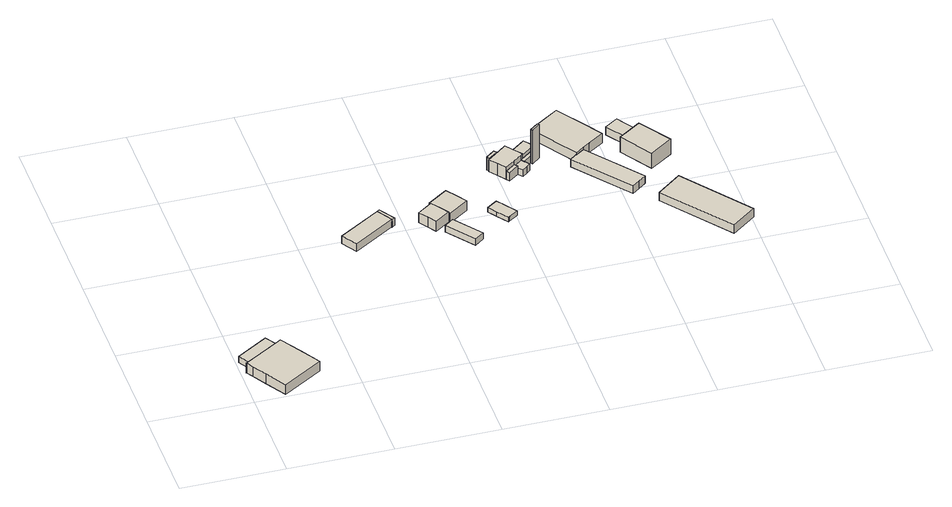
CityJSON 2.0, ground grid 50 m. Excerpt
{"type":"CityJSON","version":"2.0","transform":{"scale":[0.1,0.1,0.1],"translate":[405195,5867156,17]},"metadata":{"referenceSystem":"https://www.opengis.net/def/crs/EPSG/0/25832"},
"CityObjects":{
"building1":{"type":"Building","attributes":{"Gemeindeschluessel":"03454006","AbsoluteHoehe":"18.434","MittlereTraufHoehe":"22.986","Firsthoehe":"25.388","function":"31001_2000","roofType":"3100","measuredHeight":6.95},"address":[{"country":"Germany","locality":"Breddenberg"}],"children":["building1-1"],"geometry":[{"type":"MultiSurface","lod":"1","boundaries":[[[0,1,2,3,4,5,6,7,8,9]],[[10,11,12,13,14,15,16,17,18,19]],[[10,19,9,8]],[[11,10,8,7]],[[12,11,7,6]],[[13,12,6,5]],[[14,13,5,4]],[[15,14,4,3]],[[16,15,3,2]],[[1,20,21,2]],[[18,17,1,0]],[[19,18,0,9]],[[20,17,16,21]]]}]},
"building1-1":{"type":"BuildingPart","attributes":{"AbsoluteHoehe":"18.434","MittlereTraufHoehe":"21.93","Firsthoehe":"21.93","roofType":"1000","measuredHeight":3.5},"parents":["building1"],"geometry":[{"type":"MultiSurface","lod":"1","boundaries":[[[20,22,23,21]],[[24,25,17,16]],[[24,16,21,23]],[[25,24,23,22]],[[17,25,22,20]],[[16,17,20,21]]]}]},
"building2":{"type":"Building","attributes":{"Gemeindeschluessel":"03454006","AbsoluteHoehe":"18","MittlereTraufHoehe":"22.302","Firsthoehe":"22.302","function":"31001_2720","roofType":"1000","measuredHeight":4.3},"address":[{"country":"Germany","locality":"Breddenberg"}],"children":["building2-1"],"geometry":[{"type":"MultiSurface","lod":"1","boundaries":[[[26,27,28,29]],[[30,31,32,33]],[[30,33,29,28]],[[27,31,34,35,36,28]],[[32,31,27,26]],[[33,32,26,29]],[[35,34,30,36]]]}]},
"building2-1":{"type":"BuildingPart","attributes":{"BezugspunktDach":"4000","AbsoluteHoehe":"18","MittlereTraufHoehe":"21.5","Firsthoehe":"21.5","measuredHeight":3.5},"parents":["building2"],"geometry":[{"type":"MultiSurface","lod":"1","boundaries":[[[37,38,36,35]],[[30,39,40,34]],[[30,34,35,36]],[[39,30,36,38]],[[40,39,38,37]],[[34,40,37,35]]]}]},
"building3":{"type":"Building","attributes":{"Gemeindeschluessel":"03454006","AbsoluteHoehe":"18","MittlereTraufHoehe":"22.291","Firsthoehe":"22.291","function":"51009_1610","roofType":"1000","measuredHeight":4.29},"address":[{"country":"Germany","locality":"Breddenberg"}],"geometry":[{"type":"MultiSurface","lod":"1","boundaries":[[[29,41,42,43]],[[44,39,33,45]],[[44,45,43,42]],[[39,44,42,41]],[[33,39,41,29]],[[45,33,29,43]]]}]},
"building4":{"type":"Building","attributes":{"Gemeindeschluessel":"03454006","AbsoluteHoehe":"17.896","MittlereTraufHoehe":"22.13","Firsthoehe":"25.536","function":"31001_1000","roofType":"3100","measuredHeight":7.64},"address":[{"country":"Germany","locality":"Breddenberg","thoroughfareNumber":"71","thoroughfareName":"Hauptstraße"}],"children":["building4-1"],"geometry":[{"type":"MultiSurface","lod":"1","boundaries":[[[46,47,48,49,50,51,52,53]],[[54,55,56,57,58,59,60,61]],[[56,55,51,50]],[[57,56,50,49]],[[58,57,49,48]],[[59,58,48,47]],[[60,59,47,46]],[[61,60,46,53]],[[54,61,53,52]],[[55,54,52,51]]]}]},
"building4-1":{"type":"BuildingPart","attributes":{"AbsoluteHoehe":"17.896","MittlereTraufHoehe":"22.868","Firsthoehe":"25.455","roofType":"3100","measuredHeight":7.56},"parents":["building4"],"geometry":[{"type":"MultiSurface","lod":"1","boundaries":[[[62,63,64,65,66,67]],[[68,55,54,61,69,70]],[[68,70,67,66]],[[55,68,66,65]],[[64,54,52,51,65]],[[63,53,52,64]],[[69,61,63,62]],[[70,69,62,67]],[[52,54,55,51]],[[53,61,54,52]]]}]},
"building5":{"type":"Building","attributes":{"Gemeindeschluessel":"03454006","BezugspunktDach":"4000","AbsoluteHoehe":"17.883","MittlereTraufHoehe":"21.383","Firsthoehe":"21.383","function":"31001_2000","measuredHeight":3.5},"address":[{"country":"Germany","locality":"Breddenberg"}],"geometry":[{"type":"MultiSurface","lod":"1","boundaries":[[[71,72,73,74]],[[75,76,77,78]],[[75,78,74,73]],[[76,75,73,72]],[[77,76,72,71]],[[78,77,71,74]]]}]},
"building6":{"type":"Building","attributes":{"Gemeindeschluessel":"03454006","AbsoluteHoehe":"17.921","MittlereTraufHoehe":"20.37","Firsthoehe":"20.37","function":"31001_2000","roofType":"1000","measuredHeight":2.45},"address":[{"country":"Germany","locality":"Breddenberg"}],"geometry":[{"type":"MultiSurface","lod":"1","boundaries":[[[79,80,81,82,83,84]],[[85,86,87,88,89,90]],[[85,90,84,83]],[[86,85,83,82]],[[87,86,82,81]],[[88,87,81,80]],[[89,88,80,79]],[[90,89,79,84]]]}]},
"building7":{"type":"Building","attributes":{"Gemeindeschluessel":"03454006","AbsoluteHoehe":"18.225","MittlereTraufHoehe":"23.804","Firsthoehe":"27","function":"31001_1000","roofType":"3100","measuredHeight":8.77},"address":[{"country":"Germany","locality":"Breddenberg","thoroughfareNumber":"69A","thoroughfareName":"Hauptstraße"}],"children":["building7-1","building7-2","building7-3","building7-4","building7-5","building7-6","building7-7"],"geometry":[{"type":"MultiSurface","lod":"1","boundaries":[[[91,92,93,94,95,96,97,98,99,100,101]],[[102,103,104,105,106,107,108,109,110,111,112]],[[102,112,101,100]],[[103,102,100,99]],[[104,103,99,98]],[[97,113,114,115]],[[106,105,97,96]],[[107,106,96,95]],[[94,116,117,118,119,95]],[[93,120,121,116,94]],[[92,122,123,93]],[[111,110,92,91]],[[101,124,125,91]],[[113,105,126,114]],[[115,114,126,104,98]],[[116,108,127,117]],[[118,127,107,119]],[[121,128,108,116]],[[120,109,128,121]],[[122,110,109,123]],[[124,112,111,125]]]}]},
"building7-1":{"type":"BuildingPart","attributes":{"AbsoluteHoehe":"18.225","MittlereTraufHoehe":"37.149","Firsthoehe":"37.149","roofType":"1000","measuredHeight":18.92},"parents":["building7"],"geometry":[{"type":"MultiSurface","lod":"1","boundaries":[[[129,130,131,132]],[[133,134,135,136]],[[131,137,138,132]],[[134,133,131,130]],[[135,134,130,129]],[[136,135,129,132]],[[137,133,136,138]]]}]},
"building7-2":{"type":"BuildingPart","attributes":{"AbsoluteHoehe":"18.225","MittlereTraufHoehe":"22.792","Firsthoehe":"22.792","roofType":"1000","measuredHeight":4.57},"parents":["building7"],"geometry":[{"type":"MultiSurface","lod":"1","boundaries":[[[139,140,125,124]],[[111,141,142,112]],[[141,111,125,140]],[[142,141,140,139]],[[112,142,139,124]],[[111,112,124,125]]]}]},
"building7-3":{"type":"BuildingPart","attributes":{"AbsoluteHoehe":"18.225","MittlereTraufHoehe":"21.802","Firsthoehe":"22.863","roofType":"2100","measuredHeight":4.64},"parents":["building7"],"geometry":[{"type":"MultiSurface","lod":"1","boundaries":[[[138,137,143,122,144]],[[110,145,133,136,146]],[[110,146,144,122]],[[133,145,143,137]],[[146,136,138,144]],[[123,109,110,122]],[[143,145,109,123]],[[136,133,137,138]]]}]},
"building7-4":{"type":"BuildingPart","attributes":{"AbsoluteHoehe":"18.225","MittlereTraufHoehe":"23.454","Firsthoehe":"25.232","roofType":"3100","measuredHeight":7.01},"parents":["building7"],"geometry":[{"type":"MultiSurface","lod":"1","boundaries":[[[120,147,148,149,150,117,121]],[[127,151,152,153,145,109,128]],[[150,154,118,117]],[[152,151,150,149]],[[153,152,149,148]],[[145,153,148,147]],[[120,123,143,147]],[[117,127,108,116]],[[116,108,128,121]],[[154,151,127,118]],[[109,145,143,123]],[[128,109,120,121]]]}]},
"building7-5":{"type":"BuildingPart","attributes":{"AbsoluteHoehe":"18.225","MittlereTraufHoehe":"22.742","Firsthoehe":"22.742","roofType":"1000","measuredHeight":4.52},"parents":["building7"],"geometry":[{"type":"MultiSurface","lod":"1","boundaries":[[[154,119,118]],[[107,151,127]],[[151,107,119,154]],[[107,127,118,119]],[[127,151,154,118]]]}]},
"building7-6":{"type":"BuildingPart","attributes":{"AbsoluteHoehe":"18.225","MittlereTraufHoehe":"21.158","Firsthoehe":"21.158","roofType":"1000","measuredHeight":2.93},"parents":["building7"],"geometry":[{"type":"MultiSurface","lod":"1","boundaries":[[[114,113,155,156]],[[157,105,126,158]],[[157,158,156,155]],[[105,157,155,113]],[[114,126,105,113]],[[158,126,114,156]]]}]},
"building7-7":{"type":"BuildingPart","attributes":{"AbsoluteHoehe":"18.225","MittlereTraufHoehe":"25.373","Firsthoehe":"25.373","roofType":"1000","measuredHeight":7.15},"parents":["building7"],"geometry":[{"type":"MultiSurface","lod":"1","boundaries":[[[159,160,161,162,163]],[[164,165,158,126,104]],[[164,104,163,162]],[[165,164,162,161]],[[158,165,161,160]],[[159,114,156,160]],[[163,98,115,159]],[[114,126,158,156]],[[98,104,126,114,115]]]}]},
"building8":{"type":"Building","attributes":{"Gemeindeschluessel":"03454006","AbsoluteHoehe":"18.223","MittlereTraufHoehe":"21.66","Firsthoehe":"22.479","function":"51009_1610","roofType":"3100","measuredHeight":4.26},"address":[{"country":"Germany","locality":"Breddenberg"}],"geometry":[{"type":"MultiSurface","lod":"1","boundaries":[[[166,167,168,169,170,171,172,173]],[[174,141,111,175,110,146,176,177]],[[174,177,173,172]],[[141,174,172,171]],[[111,141,171,170]],[[175,111,170,169]],[[110,175,169,168]],[[146,110,168,167]],[[176,146,167,166]],[[177,176,166,173]]]}]},
"building9":{"type":"Building","attributes":{"Gemeindeschluessel":"03454006","AbsoluteHoehe":"17.753","MittlereTraufHoehe":"21.987","Firsthoehe":"25.809","function":"31001_2000","roofType":"3100","measuredHeight":8.06},"address":[{"country":"Germany","locality":"Breddenberg"}],"children":["building9-1"],"geometry":[{"type":"MultiSurface","lod":"1","boundaries":[[[178,179,180,181,182,183,184,185,186,187,188]],[[189,190,191,192,193,194,195,196,197,198,199]],[[189,199,188,187]],[[190,189,187,186]],[[191,190,186,185]],[[192,191,185,184]],[[193,192,184,183]],[[194,193,183,182]],[[195,194,182,181]],[[196,195,181,180]],[[197,196,180,179]],[[178,200,201,202,179]],[[188,203,200,178]],[[200,198,204,201]],[[201,204,197,202]],[[203,199,198,200]]]}]},
"building9-1":{"type":"BuildingPart","attributes":{"AbsoluteHoehe":"17.753","MittlereTraufHoehe":"21.951","Firsthoehe":"22.515","roofType":"3100","measuredHeight":4.76},"parents":["building9"],"geometry":[{"type":"MultiSurface","lod":"1","boundaries":[[[205,206,207,202,201,200,203,208]],[[199,198,204,197,209,210,211,212]],[[199,212,208,203]],[[209,197,202,207]],[[210,209,207,206]],[[211,210,206,205]],[[212,211,205,208]],[[198,199,203,200]],[[201,204,198,200]],[[197,204,201,202]]]}]},
"building10":{"type":"Building","attributes":{"Gemeindeschluessel":"03454006","AbsoluteHoehe":"17.82","MittlereTraufHoehe":"26.271","Firsthoehe":"29.226","function":"31001_2000","roofType":"2100","measuredHeight":11.41},"address":[{"country":"Germany","locality":"Breddenberg"}],"children":["building10-1"],"geometry":[{"type":"MultiSurface","lod":"1","boundaries":[[[213,214,215,216]],[[217,218,219,220]],[[217,220,216,215]],[[218,217,215,214]],[[219,218,214,213]],[[216,221,222,223,219,213]],[[221,220,223,222]]]}]},
"building10-1":{"type":"BuildingPart","attributes":{"AbsoluteHoehe":"17.82","MittlereTraufHoehe":"21.292","Firsthoehe":"23.251","roofType":"3100","measuredHeight":5.43},"parents":["building10"],"geometry":[{"type":"MultiSurface","lod":"1","boundaries":[[[224,222,221,225]],[[220,223,226,227]],[[220,227,225,221]],[[226,223,222,224]],[[227,226,224,225]],[[222,223,220,221]]]}]},
"building11":{"type":"Building","attributes":{"Gemeindeschluessel":"03454006","AbsoluteHoehe":"17.484","MittlereTraufHoehe":"20.897","Firsthoehe":"23.413","function":"31001_2000","roofType":"3100","measuredHeight":5.93},"address":[{"country":"Germany","locality":"Breddenberg"}],"geometry":[{"type":"MultiSurface","lod":"1","boundaries":[[[228,229,230,231]],[[232,233,234,235]],[[232,235,231,230]],[[233,232,230,229]],[[234,233,229,228]],[[235,234,228,231]]]}]}
},
"vertices":[
[215,323,69],[202,315,69],[49,221,69],[22,204,69],[23,204,69],[44,170,69],[84,104,69],[146,4,69],[339,123,69],[277,223,69],[339,123,14],[146,4,14],[84,104,14],[44,170,14],[23,204,14],[22,204,14],[49,221,14],[202,315,14],[215,323,14],[277,223,14],[202,315,49],[49,221,49],
[162,379,49],[10,285,49],[10,285,14],[162,379,14],
[697,984,53],[744,909,53],[945,1036,53],[898,1110,53],[945,1036,10],[744,909,10],[697,984,10],[898,1110,10],[944,1035,10],[944,1035,45],[945,1036,45],
[945,1033,45],[946,1034,45],[946,1034,10],[945,1033,10],
[946,1034,53],[959,1042,53],[910,1118,53],[959,1042,10],[910,1118,10],
[1202,992,62],[1299,1058,62],[1265,1107,62],[1231,1156,62],[1135,1090,62],[1140,1083,62],[1169,1041,62],[1197,999,62],[1169,1041,9],[1140,1083,9],[1135,1090,9],[1231,1156,9],[1265,1107,9],[1299,1058,9],[1202,992,9],[1197,999,9],
[1125,950,65],[1197,999,65],[1169,1041,65],[1140,1083,65],[1068,1033,65],[1097,992,65],[1068,1033,9],[1125,950,9],[1097,992,9],
[1264,804,44],[1309,838,44],[1207,970,44],[1162,936,44],[1207,970,9],[1309,838,9],[1264,804,9],[1162,936,9],
[1385,1019,34],[1415,977,34],[1453,924,34],[1460,929,34],[1503,959,34],[1435,1053,34],[1503,959,9],[1460,929,9],[1453,924,9],[1415,977,9],[1385,1019,9],[1435,1053,9],
[1577,1255,79],[1619,1288,79],[1627,1294,79],[1597,1332,79],[1587,1345,79],[1568,1369,79],[1539,1347,79],[1475,1297,79],[1471,1294,79],[1501,1256,79],[1530,1219,79],[1501,1256,12],[1471,1294,12],[1475,1297,12],[1539,1347,12],[1568,1369,12],[1587,1345,12],[1597,1332,12],[1627,1294,12],[1619,1288,12],[1577,1255,12],[1530,1219,12],[1539,1347,42],[1518,1330,42],[1518,1330,79],[1597,1332,70],[1592,1338,70],[1592,1338,57],[1587,1345,57],[1627,1294,70],[1609,1316,70],[1619,1288,50],[1627,1294,50],[1530,1219,58],[1577,1255,58],[1518,1330,12],[1592,1338,12],[1609,1316,12],
[1674,1293,201],[1714,1324,201],[1708,1332,201],[1668,1301,201],[1708,1332,12],[1714,1324,12],[1674,1293,12],[1668,1301,12],[1708,1332,50],[1668,1301,50],
[1542,1203,58],[1589,1239,58],[1589,1239,12],[1542,1203,12],
[1695,1347,50],[1631,1272,50],[1695,1347,12],[1631,1272,12],
[1695,1347,70],[1678,1370,70],[1661,1392,70],[1599,1344,70],[1599,1344,12],[1661,1392,12],[1678,1370,12],[1599,1344,57],
[1537,1349,42],[1516,1332,42],[1537,1349,12],[1516,1332,12],
[1518,1330,84],[1516,1332,84],[1508,1342,84],[1466,1309,84],[1475,1297,84],[1466,1309,12],[1508,1342,12],
[1649,1249,49],[1631,1272,49],[1619,1288,49],[1598,1271,49],[1577,1255,49],[1589,1239,49],[1607,1216,49],[1628,1232,49],[1607,1216,12],[1598,1271,12],[1649,1249,12],[1628,1232,12],
[1867,1253,61],[1907,1281,61],[1907,1282,61],[1941,1304,61],[2016,1354,61],[1966,1428,61],[1868,1573,61],[1867,1574,61],[1793,1524,61],[1719,1474,61],[1866,1255,61],[1719,1474,8],[1793,1524,8],[1867,1574,8],[1868,1573,8],[1966,1428,8],[2016,1354,8],[1941,1304,8],[1907,1282,8],[1907,1281,8],[1867,1253,8],[1866,1255,8],[1867,1253,50],[1869,1255,50],[1907,1281,50],[1866,1255,50],[1869,1255,8],
[2043,964,50],[2079,992,50],[2115,1020,50],[1832,1229,50],[2115,1020,8],[2079,992,8],[2043,964,8],[1832,1229,8],
[2073,1267,93],[2175,1115,93],[2284,1189,93],[2182,1340,93],[2284,1189,8],[2175,1115,8],[2073,1267,8],[2182,1340,8],[2182,1340,53],[2120,1299,53],[2120,1299,8],
[2047,1406,53],[2110,1448,53],[2047,1406,8],[2110,1448,8],
[2142,885,52],[2394,563,52],[2510,652,52],[2258,976,52],[2510,652,5],[2394,563,5],[2142,885,5],[2258,976,5]
]}
